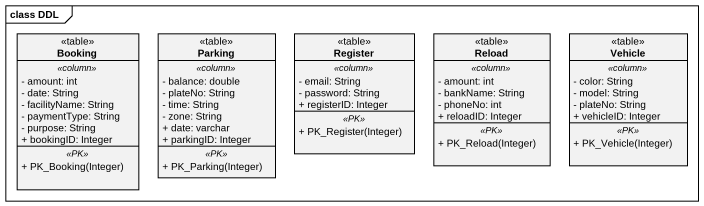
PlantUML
@startuml
mainframe class DDL
hide circle
hide empty members
skinparam classAttributeIconSize 0
class Booking <<table>> {
  .. <<column>> ..
  - amount: int
  - date: String
  - facilityName: String
  - paymentType: String
  - purpose: String
  + bookingID: Integer
  .. <<PK>> ..
  + PK_Booking(Integer)
}
class Parking <<table>> {
  .. <<column>> ..
  - balance: double
  - plateNo: String
  - time: String
  - zone: String
  + date: varchar
  + parkingID: Integer
  .. <<PK>> ..
  + PK_Parking(Integer)
}
class Register <<table>> {
  .. <<column>> ..
  - email: String
  - password: String
  + registerID: Integer
  .. <<PK>> ..
  + PK_Register(Integer)
}
class Reload <<table>> {
  .. <<column>> ..
  - amount: int
  - bankName: String
  - phoneNo: int
  + reloadID: Integer
  .. <<PK>> ..
  + PK_Reload(Integer)
}
class Vehicle <<table>> {
  .. <<column>> ..
  - color: String
  - model: String
  - plateNo: String
  + vehicleID: Integer
  .. <<PK>> ..
  + PK_Vehicle(Integer)
}
@enduml
